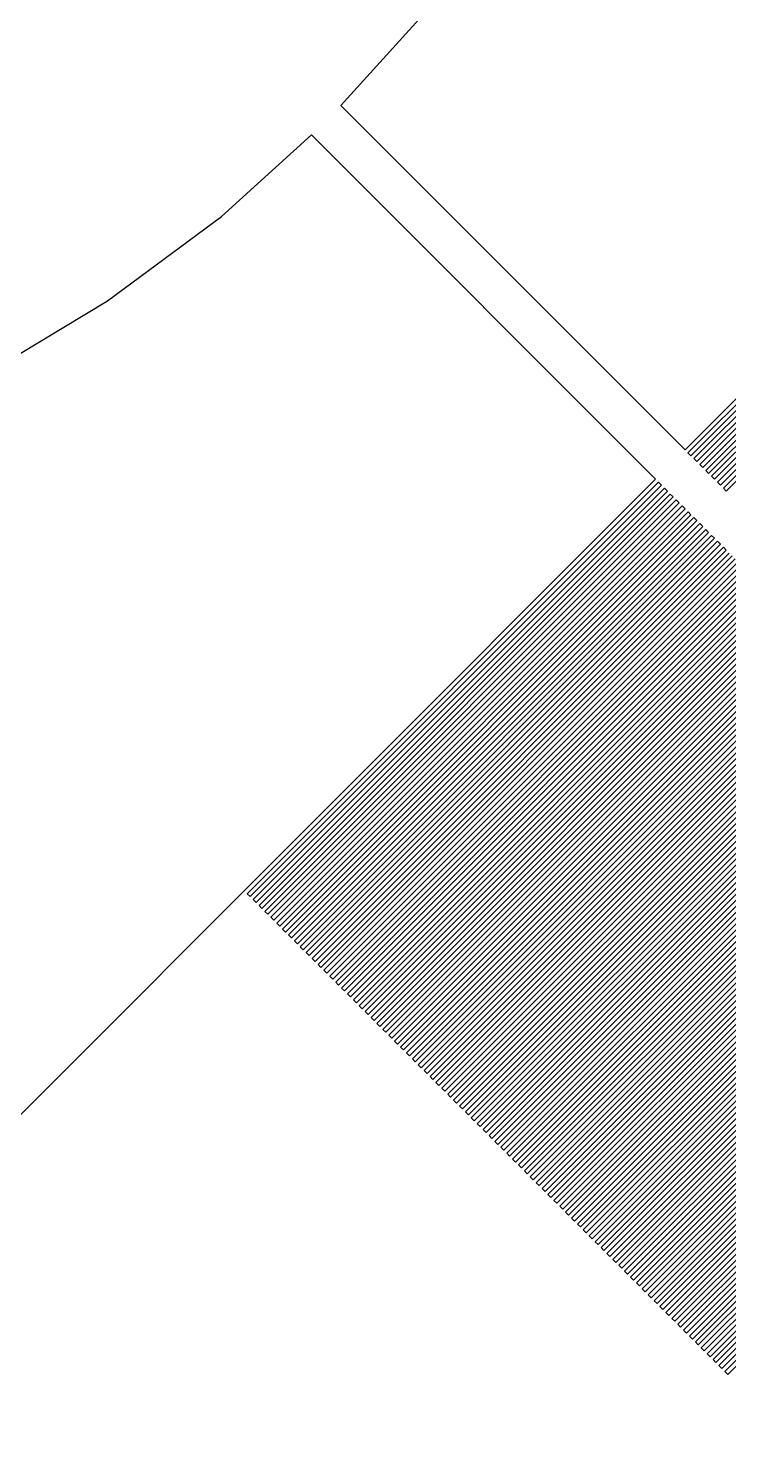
# Model space of a CAD drawing. Extents: x 1 to 107, y 1 to 71.
# Drawn here: x 42.241 to 43.92, y 61.849 to 65.265 of the extents above; entities that cross this region are included whole.
import ezdxf

# ---------------------------------------------------------------- set-up
doc = ezdxf.new("R2010")
doc.units = 0

msp = doc.modelspace()

# ---------------------------------------------------------------- linework, layer by layer
for p, q in [((46.1513, 66.5908), (43.8156, 64.2551)), ((42.9901, 65.0806), (43.1851, 65.2959)), ((43.8226, 64.248), (44.8091, 65.2344)), ((44.8161, 65.2274), (43.8297, 64.241)), ((43.8368, 64.2339), (44.8232, 65.2203)), ((44.8303, 65.2132), (43.8439, 64.2268)), ((43.8509, 64.2197), (44.8374, 65.2061)), ((44.8444, 65.1991), (43.858, 64.2127)), ((43.8651, 64.2056), (44.8515, 65.192)), ((44.8586, 65.1849), (43.8722, 64.1985)), ((43.8792, 64.1915), (44.8656, 65.1779)), ((44.8727, 65.1708), (43.8863, 64.1844)), ((43.8934, 64.1773), (44.8798, 65.1637)), ((44.8869, 65.1567), (43.9004, 64.1702)), ((43.9075, 64.1632), (44.8939, 65.1496)), ((44.901, 65.1425), (43.9146, 64.1561)), ((43.8156, 64.2551), (42.9901, 65.0806)), ((42.7041, 64.8148), (42.9194, 65.0099)), ((42.9194, 65.0099), (43.7449, 64.1844)), ((42.4306, 64.612), (42.7041, 64.8148)), ((42.1385, 64.4369), (42.4306, 64.612)), ((43.8297, 64.241), (43.8226, 64.248)), ((43.8439, 64.2268), (43.8368, 64.2339)), ((43.858, 64.2127), (43.8509, 64.2197)), ((43.8722, 64.1985), (43.8651, 64.2056)), ((43.7449, 64.1844), (41.4091, 61.8487)), ((42.7655, 63.1909), (43.752, 64.1773)), ((43.759, 64.1703), (42.7726, 63.1838)), ((42.7797, 63.1768), (43.7661, 64.1632)), ((43.752, 64.1773), (43.759, 64.1703)), ((43.7661, 64.1632), (43.7732, 64.1561)), ((43.8863, 64.1844), (43.8792, 64.1915)), ((43.9004, 64.1702), (43.8934, 64.1773)), ((43.9146, 64.1561), (43.9075, 64.1632)), ((43.7732, 64.1561), (42.7868, 63.1697)), ((42.7938, 63.1626), (43.7802, 64.149)), ((43.7873, 64.142), (42.8009, 63.1556)), ((42.808, 63.1485), (43.7944, 64.1349)), ((43.8015, 64.1278), (42.815, 63.1414)), ((43.7802, 64.149), (43.7873, 64.142)), ((43.7944, 64.1349), (43.8015, 64.1278)), ((42.8221, 63.1343), (43.8085, 64.1208)), ((43.8156, 64.1137), (42.8292, 63.1273)), ((42.8363, 63.1202), (43.8227, 64.1066)), ((43.8297, 64.0995), (42.8433, 63.1131)), ((43.8085, 64.1208), (43.8156, 64.1137)), ((43.8227, 64.1066), (43.8297, 64.0995)), ((42.8504, 63.106), (43.8368, 64.0925)), ((43.8439, 64.0854), (42.8575, 63.099)), ((42.8645, 63.0919), (43.851, 64.0783)), ((43.858, 64.0713), (42.8716, 63.0848)), ((42.8787, 63.0778), (43.8651, 64.0642)), ((43.8368, 64.0925), (43.8439, 64.0854)), ((43.851, 64.0783), (43.858, 64.0713)), ((43.8651, 64.0642), (43.8722, 64.0571)), ((43.8722, 64.0571), (42.8858, 63.0707)), ((42.8928, 63.0636), (43.8792, 64.05)), ((43.8863, 64.043), (42.8999, 63.0566)), ((42.907, 63.0495), (43.8934, 64.0359)), ((43.9005, 64.0288), (42.914, 63.0424)), ((43.8792, 64.05), (43.8863, 64.043)), ((43.8934, 64.0359), (43.9005, 64.0288)), ((42.9211, 63.0354), (43.9075, 64.0218)), ((43.9146, 64.0147), (42.9282, 63.0283)), ((42.9353, 63.0212), (43.9217, 64.0076)), ((43.9287, 64.0005), (42.9423, 63.0141)), ((42.9494, 63.0071), (43.9358, 63.9935)), ((43.9075, 64.0218), (43.9146, 64.0147)), ((43.9429, 63.9864), (42.9565, 63)), ((42.9635, 62.9929), (43.95, 63.9793)), ((43.957, 63.9723), (42.9706, 62.9858)), ((42.9777, 62.9788), (43.9641, 63.9652)), ((43.9712, 63.9581), (42.9847, 62.9717)), ((42.9918, 62.9646), (43.9782, 63.951)), ((43.9853, 63.944), (42.9989, 62.9576)), ((43.006, 62.9505), (43.9924, 63.9369)), ((43.9995, 63.9298), (43.013, 62.9434)), ((43.0201, 62.9364), (44.0065, 63.9228)), ((44.0136, 63.9157), (43.0272, 62.9293)), ((43.0342, 62.9222), (44.0207, 63.9086)), ((44.0277, 63.9016), (43.0413, 62.9151)), ((43.0484, 62.9081), (44.0348, 63.8945)), ((44.0419, 63.8874), (43.0555, 62.901)), ((43.0625, 62.8939), (44.049, 63.8803)), ((44.056, 63.8733), (43.0696, 62.8869)), ((43.0767, 62.8798), (44.0631, 63.8662)), ((44.0702, 63.8591), (43.0837, 62.8727)), ((43.0908, 62.8656), (44.0772, 63.8521)), ((44.0843, 63.845), (43.0979, 62.8586)), ((43.105, 62.8515), (44.0914, 63.8379)), ((44.0984, 63.8308), (43.112, 62.8444)), ((43.1191, 62.8374), (44.1055, 63.8238)), ((44.1126, 63.8167), (43.1262, 62.8303)), ((43.1332, 62.8232), (44.1197, 63.8096)), ((44.1267, 63.8026), (43.1403, 62.8161)), ((43.1474, 62.8091), (44.1338, 63.7955)), ((44.1409, 63.7884), (43.1544, 62.802)), ((43.1615, 62.7949), (44.1479, 63.7814)), ((44.155, 63.7743), (43.1686, 62.7879)), ((43.1757, 62.7808), (44.1621, 63.7672)), ((44.1691, 63.7601), (43.1827, 62.7737)), ((43.1898, 62.7666), (44.1762, 63.7531)), ((44.1833, 63.746), (43.1969, 62.7596)), ((43.204, 62.7525), (44.1904, 63.7389)), ((44.1974, 63.7319), (43.211, 62.7454)), ((43.2181, 62.7384), (44.2045, 63.7248)), ((44.2116, 63.7177), (43.2252, 62.7313)), ((43.2322, 62.7242), (44.2187, 63.7106)), ((44.2257, 63.7036), (43.2393, 62.7171)), ((43.2464, 62.7101), (44.2328, 63.6965)), ((44.2399, 63.6894), (43.2534, 62.703)), ((43.2605, 62.6959), (44.2469, 63.6824)), ((44.254, 63.6753), (43.2676, 62.6889)), ((43.2747, 62.6818), (44.2611, 63.6682)), ((44.2682, 63.6611), (43.2817, 62.6747)), ((43.2888, 62.6676), (44.2752, 63.6541)), ((44.2823, 63.647), (43.2959, 62.6606)), ((43.3029, 62.6535), (44.2894, 63.6399)), ((44.2964, 63.6329), (43.31, 62.6464)), ((43.3171, 62.6394), (44.3035, 63.6258)), ((44.3106, 63.6187), (43.3242, 62.6323)), ((43.3312, 62.6252), (44.3176, 63.6116)), ((44.3247, 63.6046), (43.3383, 62.6182)), ((43.3454, 62.6111), (44.3318, 63.5975)), ((44.3389, 63.5904), (43.3524, 62.604)), ((43.3595, 62.597), (44.3459, 63.5834)), ((44.353, 63.5763), (43.3666, 62.5899)), ((43.3737, 62.5828), (44.3601, 63.5692)), ((44.3672, 63.5621), (43.3807, 62.5757)), ((43.3878, 62.5686), (44.3742, 63.5551)), ((44.3813, 63.548), (43.3949, 62.5616)), ((43.4019, 62.5545), (44.3884, 63.5409)), ((44.3954, 63.5339), (43.409, 62.5474)), ((43.4161, 62.5404), (44.4025, 63.5268)), ((44.4096, 63.5197), (43.4232, 62.5333)), ((43.4302, 62.5262), (44.4166, 63.5126)), ((44.4237, 63.5056), (43.4373, 62.5192)), ((43.4444, 62.5121), (44.4308, 63.4985)), ((44.4379, 63.4914), (43.4514, 62.505)), ((43.4585, 62.4979), (44.4449, 63.4844)), ((44.452, 63.4773), (43.4656, 62.4909)), ((43.4727, 62.4838), (44.4591, 63.4702)), ((44.4661, 63.4632), (43.4797, 62.4767)), ((43.4868, 62.4697), (44.4732, 63.4561)), ((44.4803, 63.449), (43.4939, 62.4626)), ((43.5009, 62.4555), (44.4874, 63.4419)), ((44.4944, 63.4349), (43.508, 62.4485)), ((43.5151, 62.4414), (44.5015, 63.4278)), ((44.5086, 63.4207), (43.5222, 62.4343)), ((43.5292, 62.4272), (44.5156, 63.4137)), ((44.5227, 63.4066), (43.5363, 62.4202)), ((43.5434, 62.4131), (44.5298, 63.3995)), ((44.5368, 63.3924), (43.5504, 62.406)), ((43.5575, 62.3989), (44.5439, 63.3854)), ((44.551, 63.3783), (43.5646, 62.3919)), ((43.5716, 62.3848), (44.5581, 63.3712)), ((44.5651, 63.3642), (43.5787, 62.3777)), ((43.5858, 62.3707), (44.5722, 63.3571)), ((44.5793, 63.35), (43.5928, 62.3636)), ((43.5999, 62.3565), (44.5863, 63.3429)), ((44.5934, 63.3359), (43.607, 62.3495)), ((43.6141, 62.3424), (44.6005, 63.3288)), ((44.6076, 63.3217), (43.6211, 62.3353)), ((43.6282, 62.3282), (44.6146, 63.3147)), ((44.6217, 63.3076), (43.6353, 62.3212)), ((43.6424, 62.3141), (44.6288, 63.3005)), ((44.6358, 63.2934), (43.6494, 62.307)), ((43.6565, 62.3), (44.6429, 63.2864)), ((44.65, 63.2793), (43.6636, 62.2929)), ((43.6706, 62.2858), (44.6571, 63.2722)), ((44.6641, 63.2652), (43.6777, 62.2787)), ((43.6848, 62.2717), (44.6712, 63.2581)), ((44.6783, 63.251), (43.6918, 62.2646)), ((43.6989, 62.2575), (44.6853, 63.2439)), ((44.6924, 63.2369), (43.706, 62.2505)), ((43.7131, 62.2434), (44.6995, 63.2298)), ((44.7066, 63.2227), (43.7201, 62.2363)), ((43.7272, 62.2292), (44.7136, 63.2157)), ((44.7207, 63.2086), (43.7343, 62.2222)), ((42.7726, 63.1838), (42.7655, 63.1909)), ((42.7868, 63.1697), (42.7797, 63.1768)), ((43.7413, 62.2151), (44.7278, 63.2015)), ((44.7348, 63.1945), (43.7484, 62.208)), ((43.7555, 62.201), (44.7419, 63.1874)), ((44.749, 63.1803), (43.7626, 62.1939)), ((43.7696, 62.1868), (44.7561, 63.1732)), ((42.8009, 63.1556), (42.7938, 63.1626)), ((42.815, 63.1414), (42.808, 63.1485)), ((44.7631, 63.1662), (43.7767, 62.1797)), ((43.7838, 62.1727), (44.7702, 63.1591)), ((44.7773, 63.152), (43.7908, 62.1656)), ((43.7979, 62.1585), (44.7843, 63.1449)), ((44.7914, 63.1379), (43.805, 62.1515)), ((42.8292, 63.1273), (42.8221, 63.1343)), ((42.8433, 63.1131), (42.8363, 63.1202)), ((42.8575, 63.099), (42.8504, 63.106)), ((43.8121, 62.1444), (44.7985, 63.1308)), ((44.8056, 63.1237), (43.8191, 62.1373)), ((43.8262, 62.1302), (44.8126, 63.1167)), ((44.8197, 63.1096), (43.8333, 62.1232)), ((43.8403, 62.1161), (44.8268, 63.1025)), ((42.8716, 63.0848), (42.8645, 63.0919)), ((42.8858, 63.0707), (42.8787, 63.0778)), ((44.8338, 63.0955), (43.8474, 62.109)), ((43.8545, 62.102), (44.8409, 63.0884)), ((44.848, 63.0813), (43.8616, 62.0949)), ((43.8686, 62.0878), (44.855, 63.0742)), ((42.8999, 63.0566), (42.8928, 63.0636)), ((42.914, 63.0424), (42.907, 63.0495)), ((42.9282, 63.0283), (42.9211, 63.0354)), ((44.8621, 63.0672), (43.8757, 62.0807)), ((43.8828, 62.0737), (44.8692, 63.0601)), ((44.8763, 63.053), (43.8898, 62.0666)), ((43.8969, 62.0595), (44.8833, 63.046)), ((44.8904, 63.0389), (43.904, 62.0525)), ((42.9423, 63.0141), (42.9353, 63.0212)), ((42.9565, 63), (42.9494, 63.0071)), ((43.9111, 62.0454), (44.8975, 63.0318)), ((44.9045, 63.0247), (43.9181, 62.0383)), ((42.9706, 62.9858), (42.9635, 62.9929)), ((42.9847, 62.9717), (42.9777, 62.9788)), ((42.9989, 62.9576), (42.9918, 62.9646)), ((43.013, 62.9434), (43.006, 62.9505)), ((43.0272, 62.9293), (43.0201, 62.9364)), ((43.0413, 62.9151), (43.0342, 62.9222)), ((43.0555, 62.901), (43.0484, 62.9081)), ((43.0696, 62.8869), (43.0625, 62.8939)), ((43.0837, 62.8727), (43.0767, 62.8798)), ((43.0979, 62.8586), (43.0908, 62.8656)), ((43.112, 62.8444), (43.105, 62.8515)), ((43.1262, 62.8303), (43.1191, 62.8374)), ((43.1403, 62.8161), (43.1332, 62.8232)), ((43.1544, 62.802), (43.1474, 62.8091)), ((43.1686, 62.7879), (43.1615, 62.7949)), ((43.1827, 62.7737), (43.1757, 62.7808)), ((43.1969, 62.7596), (43.1898, 62.7666)), ((43.211, 62.7454), (43.204, 62.7525)), ((43.2252, 62.7313), (43.2181, 62.7384)), ((43.2393, 62.7171), (43.2322, 62.7242)), ((43.2534, 62.703), (43.2464, 62.7101)), ((43.2676, 62.6889), (43.2605, 62.6959)), ((43.2817, 62.6747), (43.2747, 62.6818)), ((43.2959, 62.6606), (43.2888, 62.6676)), ((43.31, 62.6464), (43.3029, 62.6535)), ((43.3242, 62.6323), (43.3171, 62.6394)), ((43.3383, 62.6182), (43.3312, 62.6252)), ((43.3524, 62.604), (43.3454, 62.6111)), ((43.3666, 62.5899), (43.3595, 62.597)), ((43.3807, 62.5757), (43.3737, 62.5828)), ((43.3949, 62.5616), (43.3878, 62.5686)), ((43.409, 62.5474), (43.4019, 62.5545)), ((43.4232, 62.5333), (43.4161, 62.5404)), ((43.4373, 62.5192), (43.4302, 62.5262)), ((43.4514, 62.505), (43.4444, 62.5121)), ((43.4656, 62.4909), (43.4585, 62.4979)), ((43.4797, 62.4767), (43.4727, 62.4838)), ((43.4939, 62.4626), (43.4868, 62.4697)), ((43.508, 62.4485), (43.5009, 62.4555)), ((43.5222, 62.4343), (43.5151, 62.4414)), ((43.5363, 62.4202), (43.5292, 62.4272)), ((43.5504, 62.406), (43.5434, 62.4131)), ((43.5646, 62.3919), (43.5575, 62.3989)), ((43.5787, 62.3777), (43.5716, 62.3848)), ((43.5928, 62.3636), (43.5858, 62.3707)), ((43.607, 62.3495), (43.5999, 62.3565)), ((43.6211, 62.3353), (43.6141, 62.3424)), ((43.6353, 62.3212), (43.6282, 62.3282)), ((43.6494, 62.307), (43.6424, 62.3141)), ((43.6636, 62.2929), (43.6565, 62.3)), ((43.6777, 62.2787), (43.6706, 62.2858)), ((43.6918, 62.2646), (43.6848, 62.2717)), ((43.706, 62.2505), (43.6989, 62.2575)), ((43.7201, 62.2363), (43.7131, 62.2434)), ((43.7343, 62.2222), (43.7272, 62.2292)), ((43.7484, 62.208), (43.7413, 62.2151)), ((43.7626, 62.1939), (43.7555, 62.201)), ((43.7767, 62.1797), (43.7696, 62.1868)), ((43.7908, 62.1656), (43.7838, 62.1727)), ((43.805, 62.1515), (43.7979, 62.1585)), ((43.8191, 62.1373), (43.8121, 62.1444)), ((43.8333, 62.1232), (43.8262, 62.1302)), ((43.8474, 62.109), (43.8403, 62.1161)), ((43.8616, 62.0949), (43.8545, 62.102)), ((43.8757, 62.0807), (43.8686, 62.0878)), ((43.8898, 62.0666), (43.8828, 62.0737)), ((43.904, 62.0525), (43.8969, 62.0595)), ((43.9181, 62.0383), (43.9111, 62.0454))]:
    msp.add_line(p, q)

doc.saveas('drawing.dxf')
